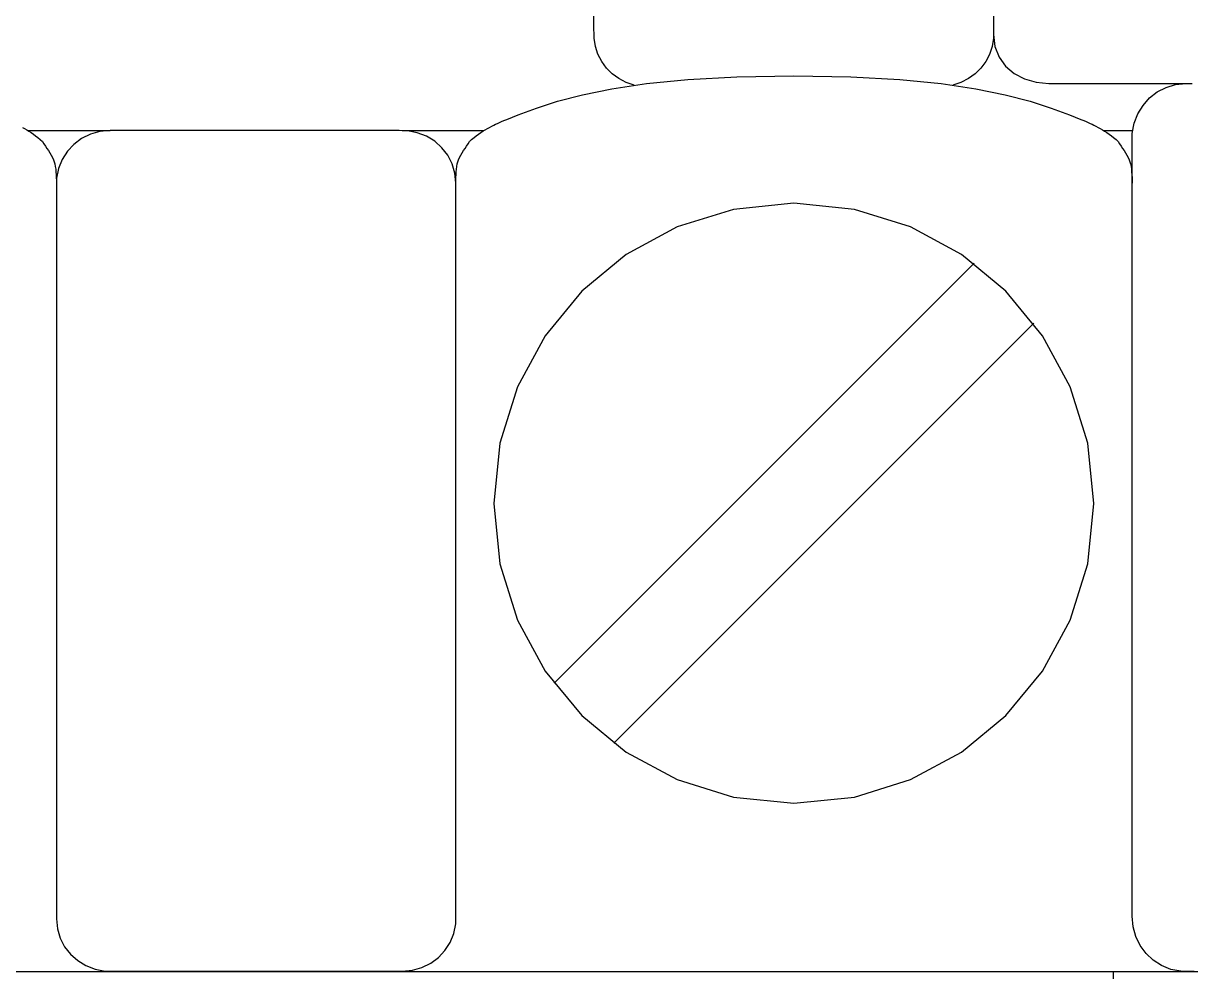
# Model space of a CAD drawing. Extents: x 1 to 47.7, y 0.2 to 35.
# Drawn here: x 41.941 to 42.592, y 9.221 to 9.75 of the extents above; entities that cross this region are included whole.
import ezdxf

# ---------------------------------------------------------------- set-up
doc = ezdxf.new("R2010")
doc.units = 0
doc.header["$MEASUREMENT"] = 0
for name, color, linetype in [('7_2___8__INDEPENDENT_INPUT', 7, 'CONTINUOUS'), ('7_3___8__OPTOISO_INDEPENDE', 7, 'CONTINUOUS'), ('7_4___24__OPTOISO_INDEPEND', 7, 'CONTINUOUS'), ('7_5___8__INDEPENDENT_INPUT', 7, 'CONTINUOUS'), ('7_6____8__INDEPENDENT_INPU', 7, 'CONTINUOUS'), ('7_7____8__OPTOISO_INDEPEND', 7, 'CONTINUOUS'), ('7_8____8__OPTOISO_INDEPEND', 7, 'CONTINUOUS'), ('8_0_____DWG', 7, 'CONTINUOUS')]:
    doc.layers.add(name, color=color, linetype=linetype)

msp = doc.modelspace()

# ---------------------------------------------------------------- linework, layer by layer
at = {"layer": '7_2___8__INDEPENDENT_INPUT'}
for points in [[(42.28172, 9.71531), (42.27728, 9.7168), (42.27319, 9.71892), (42.26951, 9.72161), (42.2663, 9.7248), (42.26361, 9.72844), (42.26153, 9.73248), (42.26009, 9.73684), (42.25937, 9.74148), (42.2593, 9.74897), (42.2593, 9.78121)], [(42.48215, 9.78121), (42.48215, 9.74897), (42.48207, 9.74147), (42.48135, 9.7368), (42.4799, 9.73242), (42.47779, 9.72838), (42.47508, 9.72474), (42.47183, 9.72155), (42.46811, 9.71888), (42.46398, 9.71678), (42.4595, 9.71531)], [(42.48215, 9.74355), (42.48296, 9.73679), (42.48529, 9.73084), (42.48893, 9.72579), (42.49371, 9.72171), (42.49944, 9.71869), (42.50594, 9.71682), (42.51302, 9.71618), (42.51725, 9.71618), (42.52818, 9.71618), (42.54311, 9.71618), (42.55938, 9.71618), (42.57431, 9.71618), (42.58523, 9.71618), (42.58946, 9.71618)], [(42.1823, 9.66064), (42.18231, 9.66214), (42.18233, 9.66371), (42.18238, 9.66531), (42.18246, 9.66691), (42.18258, 9.66847), (42.18275, 9.66995), (42.18298, 9.67133), (42.18327, 9.67255), (42.18369, 9.67369), (42.18429, 9.67494), (42.18498, 9.67619), (42.18573, 9.67746), (42.18654, 9.67873), (42.18738, 9.68), (42.18822, 9.68126), (42.18905, 9.68252), (42.18984, 9.68377), (42.19107, 9.68493), (42.19238, 9.68599), (42.19366, 9.68699), (42.19492, 9.68792), (42.19616, 9.68878), (42.19739, 9.68959), (42.19862, 9.69035), (42.19985, 9.69106), (42.20109, 9.69172), (42.20226, 9.69234), (42.20335, 9.6929), (42.20441, 9.69342), (42.20547, 9.69393), (42.20658, 9.69444), (42.20778, 9.69497), (42.20911, 9.69554), (42.2106, 9.69615), (42.21692, 9.69864), (42.2272, 9.70244), (42.23899, 9.70626), (42.25281, 9.70993), (42.26919, 9.71328), (42.28865, 9.71617), (42.31172, 9.71843), (42.33892, 9.7199), (42.37078, 9.72043), (42.40264, 9.7199), (42.42984, 9.71843), (42.45291, 9.71617), (42.47236, 9.71328), (42.48874, 9.70993), (42.50256, 9.70626), (42.51434, 9.70244), (42.52462, 9.69864), (42.53094, 9.69615), (42.53244, 9.69554), (42.53377, 9.69497), (42.53496, 9.69444), (42.53607, 9.69393), (42.53714, 9.69342), (42.53819, 9.6929), (42.53929, 9.69234), (42.54045, 9.69172), (42.54169, 9.69106), (42.54292, 9.69035), (42.54415, 9.68959), (42.54539, 9.68878), (42.54663, 9.68792), (42.54789, 9.68699), (42.54917, 9.68599), (42.55048, 9.68493), (42.5517, 9.68377), (42.5525, 9.68252), (42.55333, 9.68126), (42.55417, 9.68), (42.555, 9.67873), (42.55581, 9.67746), (42.55657, 9.67619), (42.55726, 9.67494), (42.55785, 9.67369), (42.55828, 9.67255), (42.55859, 9.67133), (42.55884, 9.66995), (42.55905, 9.66847), (42.55921, 9.66691), (42.55932, 9.66531), (42.5594, 9.66371), (42.55945, 9.66214), (42.55946, 9.66064)], [(42.594, 9.22096), (42.59202, 9.22096), (42.59046, 9.22096), (42.58956, 9.22096), (42.58655, 9.2211), (42.58101, 9.22219), (42.57589, 9.22427), (42.57128, 9.22725), (42.56728, 9.23101), (42.564, 9.23545), (42.56153, 9.24048), (42.55998, 9.24598), (42.55943, 9.25185), (42.55943, 9.26844), (42.55943, 9.31255), (42.55943, 9.37572), (42.55943, 9.44947), (42.55943, 9.52534), (42.55943, 9.59486), (42.55943, 9.64955), (42.55943, 9.68096), (42.55957, 9.68826), (42.56063, 9.69396), (42.56266, 9.69924), (42.56555, 9.70398), (42.5692, 9.7081), (42.57351, 9.71148), (42.57839, 9.71402), (42.58373, 9.71562), (42.58944, 9.71618), (42.58991, 9.71618), (42.59117, 9.71618), (42.59297, 9.71618)], [(41.94045, 9.69172), (41.94169, 9.69106), (41.94292, 9.69035), (41.94415, 9.68959), (41.94538, 9.68878), (41.94662, 9.68792), (41.94788, 9.68699), (41.94917, 9.68599), (41.95048, 9.68493), (41.9517, 9.68377), (41.9525, 9.68252), (41.95332, 9.68126), (41.95417, 9.68), (41.955, 9.67873), (41.95581, 9.67746), (41.95657, 9.67619), (41.95726, 9.67494), (41.95785, 9.67369), (41.95827, 9.67255), (41.95858, 9.67133), (41.95884, 9.66995), (41.95904, 9.66847), (41.9592, 9.66691), (41.95932, 9.66531), (41.9594, 9.66371), (41.95944, 9.66214), (41.95946, 9.66064)], [(41.94391, 9.68988), (41.98946, 9.68988)], [(42.15231, 9.68988), (42.19786, 9.68988)], [(42.54367, 9.68988), (42.55946, 9.68988)], [(42.237, 9.3817), (42.47127, 9.61596)], [(42.27042, 9.34828), (42.50469, 9.58254)], [(41.27577, 9.22096), (41.40918, 9.22096), (41.53902, 9.22096), (41.66485, 9.22096), (41.78623, 9.22096), (41.90271, 9.22096), (42.01385, 9.22096), (42.1192, 9.22096), (42.2183, 9.22096), (42.31073, 9.22096), (42.39603, 9.22096), (42.43587, 9.22096), (42.47376, 9.22096), (42.50965, 9.22096), (42.54348, 9.22096), (42.57519, 9.22096), (42.60473, 9.22096)]]:
    msp.add_lwpolyline(points, dxfattribs=at)
for points in [[(42.1823, 9.66064), (42.18176, 9.6662), (42.18021, 9.67141), (42.17774, 9.67616), (42.17445, 9.68037), (42.17046, 9.68393), (42.16585, 9.68674), (42.16073, 9.68872), (42.1552, 9.68975), (42.15069, 9.68988), (42.13889, 9.68988), (42.11834, 9.68988), (42.09222, 9.68988), (42.06371, 9.68988), (42.036, 9.68988), (42.01226, 9.68988), (41.99569, 9.68988), (41.98946, 9.68988), (41.98376, 9.68936), (41.97842, 9.68784), (41.97354, 9.68543), (41.96923, 9.68224), (41.96557, 9.67834), (41.96268, 9.67385), (41.96065, 9.66885), (41.95959, 9.66346), (41.95946, 9.65655), (41.95946, 9.62682), (41.95946, 9.57505), (41.95946, 9.50924), (41.95946, 9.43743), (41.95946, 9.36762), (41.95946, 9.30783), (41.95946, 9.26607), (41.95946, 9.25037), (41.96, 9.24481), (41.96155, 9.23961), (41.96402, 9.23485), (41.96731, 9.23064), (41.97131, 9.22709), (41.97592, 9.22427), (41.98104, 9.2223), (41.98657, 9.22127), (41.99108, 9.22113), (42.00288, 9.22113), (42.02343, 9.22113), (42.04956, 9.22113), (42.07806, 9.22113), (42.10577, 9.22113), (42.12951, 9.22113), (42.14608, 9.22113), (42.15231, 9.22113), (42.15801, 9.22166), (42.16335, 9.22317), (42.16823, 9.22558), (42.17254, 9.22878), (42.17619, 9.23267), (42.17908, 9.23717), (42.1811, 9.24216), (42.18217, 9.24755), (42.1823, 9.25447), (42.1823, 9.28419), (42.1823, 9.33597), (42.1823, 9.40177), (42.1823, 9.47359), (42.1823, 9.5434), (42.1823, 9.60319), (42.1823, 9.64494)], [(42.20342, 9.48193), (42.20682, 9.44825), (42.21657, 9.41688), (42.23201, 9.3885), (42.25245, 9.36378), (42.27722, 9.34338), (42.30566, 9.32798), (42.3371, 9.31825), (42.37085, 9.31486), (42.40455, 9.31825), (42.43594, 9.32798), (42.46435, 9.34338), (42.48911, 9.36378), (42.50954, 9.3885), (42.52496, 9.41688), (42.53471, 9.44825), (42.53811, 9.48193), (42.53471, 9.51564), (42.52496, 9.54705), (42.50954, 9.57549), (42.48911, 9.60028), (42.46435, 9.62075), (42.43594, 9.6362), (42.40455, 9.64597), (42.37085, 9.64938), (42.3371, 9.64597), (42.30566, 9.6362), (42.27722, 9.62075), (42.25245, 9.60028), (42.23201, 9.57549), (42.21657, 9.54705), (42.20682, 9.51564)]]:
    msp.add_lwpolyline(points, close=True, dxfattribs=at)
at = {"layer": '7_3___8__OPTOISO_INDEPENDE'}
for points in [[(42.28172, 9.71531), (42.27728, 9.7168), (42.27319, 9.71892), (42.26951, 9.72161), (42.2663, 9.7248), (42.26361, 9.72844), (42.26153, 9.73248), (42.26009, 9.73684), (42.25937, 9.74148), (42.2593, 9.74897), (42.2593, 9.78121)], [(42.48215, 9.78121), (42.48215, 9.74897), (42.48207, 9.74147), (42.48135, 9.7368), (42.4799, 9.73242), (42.47779, 9.72838), (42.47508, 9.72474), (42.47183, 9.72155), (42.46811, 9.71888), (42.46398, 9.71678), (42.4595, 9.71531)], [(42.48215, 9.74355), (42.48296, 9.73679), (42.48529, 9.73084), (42.48893, 9.72579), (42.49371, 9.72171), (42.49944, 9.71869), (42.50594, 9.71682), (42.51302, 9.71618), (42.51725, 9.71618), (42.52818, 9.71618), (42.54311, 9.71618), (42.55938, 9.71618), (42.57431, 9.71618), (42.58523, 9.71618), (42.58946, 9.71618)], [(42.1823, 9.66064), (42.18231, 9.66214), (42.18233, 9.66371), (42.18238, 9.66531), (42.18246, 9.66691), (42.18258, 9.66847), (42.18275, 9.66995), (42.18298, 9.67133), (42.18327, 9.67255), (42.18369, 9.67369), (42.18429, 9.67494), (42.18498, 9.67619), (42.18573, 9.67746), (42.18654, 9.67873), (42.18738, 9.68), (42.18822, 9.68126), (42.18905, 9.68252), (42.18984, 9.68377), (42.19107, 9.68493), (42.19238, 9.68599), (42.19366, 9.68699), (42.19492, 9.68792), (42.19616, 9.68878), (42.19739, 9.68959), (42.19862, 9.69035), (42.19985, 9.69106), (42.20109, 9.69172), (42.20226, 9.69234), (42.20335, 9.6929), (42.20441, 9.69342), (42.20547, 9.69393), (42.20658, 9.69444), (42.20778, 9.69497), (42.20911, 9.69554), (42.2106, 9.69615), (42.21692, 9.69864), (42.2272, 9.70244), (42.23899, 9.70626), (42.25281, 9.70993), (42.26919, 9.71328), (42.28865, 9.71617), (42.31172, 9.71843), (42.33892, 9.7199), (42.37078, 9.72043), (42.40264, 9.7199), (42.42984, 9.71843), (42.45291, 9.71617), (42.47236, 9.71328), (42.48874, 9.70993), (42.50256, 9.70626), (42.51434, 9.70244), (42.52462, 9.69864), (42.53094, 9.69615), (42.53244, 9.69554), (42.53377, 9.69497), (42.53496, 9.69444), (42.53607, 9.69393), (42.53714, 9.69342), (42.53819, 9.6929), (42.53929, 9.69234), (42.54045, 9.69172), (42.54169, 9.69106), (42.54292, 9.69035), (42.54415, 9.68959), (42.54539, 9.68878), (42.54663, 9.68792), (42.54789, 9.68699), (42.54917, 9.68599), (42.55048, 9.68493), (42.5517, 9.68377), (42.5525, 9.68252), (42.55333, 9.68126), (42.55417, 9.68), (42.555, 9.67873), (42.55581, 9.67746), (42.55657, 9.67619), (42.55726, 9.67494), (42.55785, 9.67369), (42.55828, 9.67255), (42.55859, 9.67133), (42.55884, 9.66995), (42.55905, 9.66847), (42.55921, 9.66691), (42.55932, 9.66531), (42.5594, 9.66371), (42.55945, 9.66214), (42.55946, 9.66064)], [(42.594, 9.22096), (42.59202, 9.22096), (42.59046, 9.22096), (42.58956, 9.22096), (42.58655, 9.2211), (42.58101, 9.22219), (42.57589, 9.22427), (42.57128, 9.22725), (42.56728, 9.23101), (42.564, 9.23545), (42.56153, 9.24048), (42.55998, 9.24598), (42.55943, 9.25185), (42.55943, 9.26844), (42.55943, 9.31255), (42.55943, 9.37572), (42.55943, 9.44947), (42.55943, 9.52534), (42.55943, 9.59486), (42.55943, 9.64955), (42.55943, 9.68096), (42.55957, 9.68826), (42.56063, 9.69396), (42.56266, 9.69924), (42.56555, 9.70398), (42.5692, 9.7081), (42.57351, 9.71148), (42.57839, 9.71402), (42.58373, 9.71562), (42.58944, 9.71618), (42.58991, 9.71618), (42.59117, 9.71618), (42.59297, 9.71618)], [(41.94045, 9.69172), (41.94169, 9.69106), (41.94292, 9.69035), (41.94415, 9.68959), (41.94538, 9.68878), (41.94662, 9.68792), (41.94788, 9.68699), (41.94917, 9.68599), (41.95048, 9.68493), (41.9517, 9.68377), (41.9525, 9.68252), (41.95332, 9.68126), (41.95417, 9.68), (41.955, 9.67873), (41.95581, 9.67746), (41.95657, 9.67619), (41.95726, 9.67494), (41.95785, 9.67369), (41.95827, 9.67255), (41.95858, 9.67133), (41.95884, 9.66995), (41.95904, 9.66847), (41.9592, 9.66691), (41.95932, 9.66531), (41.9594, 9.66371), (41.95944, 9.66214), (41.95946, 9.66064)], [(41.94391, 9.68988), (41.98946, 9.68988)], [(42.15231, 9.68988), (42.19786, 9.68988)], [(42.54367, 9.68988), (42.55946, 9.68988)], [(42.237, 9.3817), (42.47127, 9.61596)], [(42.27042, 9.34828), (42.50469, 9.58254)], [(41.27577, 9.22096), (41.40918, 9.22096), (41.53902, 9.22096), (41.66485, 9.22096), (41.78623, 9.22096), (41.90271, 9.22096), (42.01385, 9.22096), (42.1192, 9.22096), (42.2183, 9.22096), (42.31073, 9.22096), (42.39603, 9.22096), (42.43587, 9.22096), (42.47376, 9.22096), (42.50965, 9.22096), (42.54348, 9.22096), (42.57519, 9.22096), (42.60473, 9.22096)]]:
    msp.add_lwpolyline(points, dxfattribs=at)
for points in [[(42.1823, 9.66064), (42.18176, 9.6662), (42.18021, 9.67141), (42.17774, 9.67616), (42.17445, 9.68037), (42.17046, 9.68393), (42.16585, 9.68674), (42.16073, 9.68872), (42.1552, 9.68975), (42.15069, 9.68988), (42.13889, 9.68988), (42.11834, 9.68988), (42.09222, 9.68988), (42.06371, 9.68988), (42.036, 9.68988), (42.01226, 9.68988), (41.99569, 9.68988), (41.98946, 9.68988), (41.98376, 9.68936), (41.97842, 9.68784), (41.97354, 9.68543), (41.96923, 9.68224), (41.96557, 9.67834), (41.96268, 9.67385), (41.96065, 9.66885), (41.95959, 9.66346), (41.95946, 9.65655), (41.95946, 9.62682), (41.95946, 9.57505), (41.95946, 9.50924), (41.95946, 9.43743), (41.95946, 9.36762), (41.95946, 9.30783), (41.95946, 9.26607), (41.95946, 9.25037), (41.96, 9.24481), (41.96155, 9.23961), (41.96402, 9.23485), (41.96731, 9.23064), (41.97131, 9.22709), (41.97592, 9.22427), (41.98104, 9.2223), (41.98657, 9.22127), (41.99108, 9.22113), (42.00288, 9.22113), (42.02343, 9.22113), (42.04956, 9.22113), (42.07806, 9.22113), (42.10577, 9.22113), (42.12951, 9.22113), (42.14608, 9.22113), (42.15231, 9.22113), (42.15801, 9.22166), (42.16335, 9.22317), (42.16823, 9.22558), (42.17254, 9.22878), (42.17619, 9.23267), (42.17908, 9.23717), (42.1811, 9.24216), (42.18217, 9.24755), (42.1823, 9.25447), (42.1823, 9.28419), (42.1823, 9.33597), (42.1823, 9.40177), (42.1823, 9.47359), (42.1823, 9.5434), (42.1823, 9.60319), (42.1823, 9.64494)], [(42.20342, 9.48193), (42.20682, 9.44825), (42.21657, 9.41688), (42.23201, 9.3885), (42.25245, 9.36378), (42.27722, 9.34338), (42.30566, 9.32798), (42.3371, 9.31825), (42.37085, 9.31486), (42.40455, 9.31825), (42.43594, 9.32798), (42.46435, 9.34338), (42.48911, 9.36378), (42.50954, 9.3885), (42.52496, 9.41688), (42.53471, 9.44825), (42.53811, 9.48193), (42.53471, 9.51564), (42.52496, 9.54705), (42.50954, 9.57549), (42.48911, 9.60028), (42.46435, 9.62075), (42.43594, 9.6362), (42.40455, 9.64597), (42.37085, 9.64938), (42.3371, 9.64597), (42.30566, 9.6362), (42.27722, 9.62075), (42.25245, 9.60028), (42.23201, 9.57549), (42.21657, 9.54705), (42.20682, 9.51564)]]:
    msp.add_lwpolyline(points, close=True, dxfattribs=at)
at = {"layer": '7_4___24__OPTOISO_INDEPEND'}
for points in [[(42.28172, 9.71531), (42.27728, 9.7168), (42.27319, 9.71892), (42.26951, 9.72161), (42.2663, 9.7248), (42.26361, 9.72844), (42.26153, 9.73248), (42.26009, 9.73684), (42.25937, 9.74148), (42.2593, 9.74897), (42.2593, 9.78121)], [(42.48215, 9.78121), (42.48215, 9.74897), (42.48207, 9.74147), (42.48135, 9.7368), (42.4799, 9.73242), (42.47779, 9.72838), (42.47508, 9.72474), (42.47183, 9.72155), (42.46811, 9.71888), (42.46398, 9.71678), (42.4595, 9.71531)], [(42.48215, 9.74355), (42.48296, 9.73679), (42.48529, 9.73084), (42.48893, 9.72579), (42.49371, 9.72171), (42.49944, 9.71869), (42.50594, 9.71682), (42.51302, 9.71618), (42.51725, 9.71618), (42.52818, 9.71618), (42.54311, 9.71618), (42.55938, 9.71618), (42.57431, 9.71618), (42.58523, 9.71618), (42.58946, 9.71618)], [(42.1823, 9.66064), (42.18231, 9.66214), (42.18233, 9.66371), (42.18238, 9.66531), (42.18246, 9.66691), (42.18258, 9.66847), (42.18275, 9.66995), (42.18298, 9.67133), (42.18327, 9.67255), (42.18369, 9.67369), (42.18429, 9.67494), (42.18498, 9.67619), (42.18573, 9.67746), (42.18654, 9.67873), (42.18738, 9.68), (42.18822, 9.68126), (42.18905, 9.68252), (42.18984, 9.68377), (42.19107, 9.68493), (42.19238, 9.68599), (42.19366, 9.68699), (42.19492, 9.68792), (42.19616, 9.68878), (42.19739, 9.68959), (42.19862, 9.69035), (42.19985, 9.69106), (42.20109, 9.69172), (42.20226, 9.69234), (42.20335, 9.6929), (42.20441, 9.69342), (42.20547, 9.69393), (42.20658, 9.69444), (42.20778, 9.69497), (42.20911, 9.69554), (42.2106, 9.69615), (42.21692, 9.69864), (42.2272, 9.70244), (42.23899, 9.70626), (42.25281, 9.70993), (42.26919, 9.71328), (42.28865, 9.71617), (42.31172, 9.71843), (42.33892, 9.7199), (42.37078, 9.72043), (42.40264, 9.7199), (42.42984, 9.71843), (42.45291, 9.71617), (42.47236, 9.71328), (42.48874, 9.70993), (42.50256, 9.70626), (42.51434, 9.70244), (42.52462, 9.69864), (42.53094, 9.69615), (42.53244, 9.69554), (42.53377, 9.69497), (42.53496, 9.69444), (42.53607, 9.69393), (42.53714, 9.69342), (42.53819, 9.6929), (42.53929, 9.69234), (42.54045, 9.69172), (42.54169, 9.69106), (42.54292, 9.69035), (42.54415, 9.68959), (42.54539, 9.68878), (42.54663, 9.68792), (42.54789, 9.68699), (42.54917, 9.68599), (42.55048, 9.68493), (42.5517, 9.68377), (42.5525, 9.68252), (42.55333, 9.68126), (42.55417, 9.68), (42.555, 9.67873), (42.55581, 9.67746), (42.55657, 9.67619), (42.55726, 9.67494), (42.55785, 9.67369), (42.55828, 9.67255), (42.55859, 9.67133), (42.55884, 9.66995), (42.55905, 9.66847), (42.55921, 9.66691), (42.55932, 9.66531), (42.5594, 9.66371), (42.55945, 9.66214), (42.55946, 9.66064)], [(42.594, 9.22096), (42.59202, 9.22096), (42.59046, 9.22096), (42.58956, 9.22096), (42.58655, 9.2211), (42.58101, 9.22219), (42.57589, 9.22427), (42.57128, 9.22725), (42.56728, 9.23101), (42.564, 9.23545), (42.56153, 9.24048), (42.55998, 9.24598), (42.55943, 9.25185), (42.55943, 9.26844), (42.55943, 9.31255), (42.55943, 9.37572), (42.55943, 9.44947), (42.55943, 9.52534), (42.55943, 9.59486), (42.55943, 9.64955), (42.55943, 9.68096), (42.55957, 9.68826), (42.56063, 9.69396), (42.56266, 9.69924), (42.56555, 9.70398), (42.5692, 9.7081), (42.57351, 9.71148), (42.57839, 9.71402), (42.58373, 9.71562), (42.58944, 9.71618), (42.58991, 9.71618), (42.59117, 9.71618), (42.59297, 9.71618)], [(41.94045, 9.69172), (41.94169, 9.69106), (41.94292, 9.69035), (41.94415, 9.68959), (41.94538, 9.68878), (41.94662, 9.68792), (41.94788, 9.68699), (41.94917, 9.68599), (41.95048, 9.68493), (41.9517, 9.68377), (41.9525, 9.68252), (41.95332, 9.68126), (41.95417, 9.68), (41.955, 9.67873), (41.95581, 9.67746), (41.95657, 9.67619), (41.95726, 9.67494), (41.95785, 9.67369), (41.95827, 9.67255), (41.95858, 9.67133), (41.95884, 9.66995), (41.95904, 9.66847), (41.9592, 9.66691), (41.95932, 9.66531), (41.9594, 9.66371), (41.95944, 9.66214), (41.95946, 9.66064)], [(41.94391, 9.68988), (41.98946, 9.68988)], [(42.15231, 9.68988), (42.19786, 9.68988)], [(42.54367, 9.68988), (42.55946, 9.68988)], [(42.237, 9.3817), (42.47127, 9.61596)], [(42.27042, 9.34828), (42.50469, 9.58254)], [(41.27577, 9.22096), (41.40918, 9.22096), (41.53902, 9.22096), (41.66485, 9.22096), (41.78623, 9.22096), (41.90271, 9.22096), (42.01385, 9.22096), (42.1192, 9.22096), (42.2183, 9.22096), (42.31073, 9.22096), (42.39603, 9.22096), (42.43587, 9.22096), (42.47376, 9.22096), (42.50965, 9.22096), (42.54348, 9.22096), (42.57519, 9.22096), (42.60473, 9.22096)]]:
    msp.add_lwpolyline(points, dxfattribs=at)
for points in [[(42.1823, 9.66064), (42.18176, 9.6662), (42.18021, 9.67141), (42.17774, 9.67616), (42.17445, 9.68037), (42.17046, 9.68393), (42.16585, 9.68674), (42.16073, 9.68872), (42.1552, 9.68975), (42.15069, 9.68988), (42.13889, 9.68988), (42.11834, 9.68988), (42.09222, 9.68988), (42.06371, 9.68988), (42.036, 9.68988), (42.01226, 9.68988), (41.99569, 9.68988), (41.98946, 9.68988), (41.98376, 9.68936), (41.97842, 9.68784), (41.97354, 9.68543), (41.96923, 9.68224), (41.96557, 9.67834), (41.96268, 9.67385), (41.96065, 9.66885), (41.95959, 9.66346), (41.95946, 9.65655), (41.95946, 9.62682), (41.95946, 9.57505), (41.95946, 9.50924), (41.95946, 9.43743), (41.95946, 9.36762), (41.95946, 9.30783), (41.95946, 9.26607), (41.95946, 9.25037), (41.96, 9.24481), (41.96155, 9.23961), (41.96402, 9.23485), (41.96731, 9.23064), (41.97131, 9.22709), (41.97592, 9.22427), (41.98104, 9.2223), (41.98657, 9.22127), (41.99108, 9.22113), (42.00288, 9.22113), (42.02343, 9.22113), (42.04956, 9.22113), (42.07806, 9.22113), (42.10577, 9.22113), (42.12951, 9.22113), (42.14608, 9.22113), (42.15231, 9.22113), (42.15801, 9.22166), (42.16335, 9.22317), (42.16823, 9.22558), (42.17254, 9.22878), (42.17619, 9.23267), (42.17908, 9.23717), (42.1811, 9.24216), (42.18217, 9.24755), (42.1823, 9.25447), (42.1823, 9.28419), (42.1823, 9.33597), (42.1823, 9.40177), (42.1823, 9.47359), (42.1823, 9.5434), (42.1823, 9.60319), (42.1823, 9.64494)], [(42.20342, 9.48193), (42.20682, 9.44825), (42.21657, 9.41688), (42.23201, 9.3885), (42.25245, 9.36378), (42.27722, 9.34338), (42.30566, 9.32798), (42.3371, 9.31825), (42.37085, 9.31486), (42.40455, 9.31825), (42.43594, 9.32798), (42.46435, 9.34338), (42.48911, 9.36378), (42.50954, 9.3885), (42.52496, 9.41688), (42.53471, 9.44825), (42.53811, 9.48193), (42.53471, 9.51564), (42.52496, 9.54705), (42.50954, 9.57549), (42.48911, 9.60028), (42.46435, 9.62075), (42.43594, 9.6362), (42.40455, 9.64597), (42.37085, 9.64938), (42.3371, 9.64597), (42.30566, 9.6362), (42.27722, 9.62075), (42.25245, 9.60028), (42.23201, 9.57549), (42.21657, 9.54705), (42.20682, 9.51564)]]:
    msp.add_lwpolyline(points, close=True, dxfattribs=at)
at = {"layer": '7_5___8__INDEPENDENT_INPUT'}
for points in [[(42.28172, 9.71531), (42.27728, 9.7168), (42.27319, 9.71892), (42.26951, 9.72161), (42.2663, 9.7248), (42.26361, 9.72844), (42.26153, 9.73248), (42.26009, 9.73684), (42.25937, 9.74148), (42.2593, 9.74897), (42.2593, 9.78121)], [(42.48215, 9.78121), (42.48215, 9.74897), (42.48207, 9.74147), (42.48135, 9.7368), (42.4799, 9.73242), (42.47779, 9.72838), (42.47508, 9.72474), (42.47183, 9.72155), (42.46811, 9.71888), (42.46398, 9.71678), (42.4595, 9.71531)], [(42.48215, 9.74355), (42.48296, 9.73679), (42.48529, 9.73084), (42.48893, 9.72579), (42.49371, 9.72171), (42.49944, 9.71869), (42.50594, 9.71682), (42.51302, 9.71618), (42.51725, 9.71618), (42.52818, 9.71618), (42.54311, 9.71618), (42.55938, 9.71618), (42.57431, 9.71618), (42.58523, 9.71618), (42.58946, 9.71618)], [(42.1823, 9.66064), (42.18231, 9.66214), (42.18233, 9.66371), (42.18238, 9.66531), (42.18246, 9.66691), (42.18258, 9.66847), (42.18275, 9.66995), (42.18298, 9.67133), (42.18327, 9.67255), (42.18369, 9.67369), (42.18429, 9.67494), (42.18498, 9.67619), (42.18573, 9.67746), (42.18654, 9.67873), (42.18738, 9.68), (42.18822, 9.68126), (42.18905, 9.68252), (42.18984, 9.68377), (42.19107, 9.68493), (42.19238, 9.68599), (42.19366, 9.68699), (42.19492, 9.68792), (42.19616, 9.68878), (42.19739, 9.68959), (42.19862, 9.69035), (42.19985, 9.69106), (42.20109, 9.69172), (42.20226, 9.69234), (42.20335, 9.6929), (42.20441, 9.69342), (42.20547, 9.69393), (42.20658, 9.69444), (42.20778, 9.69497), (42.20911, 9.69554), (42.2106, 9.69615), (42.21692, 9.69864), (42.2272, 9.70244), (42.23899, 9.70626), (42.25281, 9.70993), (42.26919, 9.71328), (42.28865, 9.71617), (42.31172, 9.71843), (42.33892, 9.7199), (42.37078, 9.72043), (42.40264, 9.7199), (42.42984, 9.71843), (42.45291, 9.71617), (42.47236, 9.71328), (42.48874, 9.70993), (42.50256, 9.70626), (42.51434, 9.70244), (42.52462, 9.69864), (42.53094, 9.69615), (42.53244, 9.69554), (42.53377, 9.69497), (42.53496, 9.69444), (42.53607, 9.69393), (42.53714, 9.69342), (42.53819, 9.6929), (42.53929, 9.69234), (42.54045, 9.69172), (42.54169, 9.69106), (42.54292, 9.69035), (42.54415, 9.68959), (42.54539, 9.68878), (42.54663, 9.68792), (42.54789, 9.68699), (42.54917, 9.68599), (42.55048, 9.68493), (42.5517, 9.68377), (42.5525, 9.68252), (42.55333, 9.68126), (42.55417, 9.68), (42.555, 9.67873), (42.55581, 9.67746), (42.55657, 9.67619), (42.55726, 9.67494), (42.55785, 9.67369), (42.55828, 9.67255), (42.55859, 9.67133), (42.55884, 9.66995), (42.55905, 9.66847), (42.55921, 9.66691), (42.55932, 9.66531), (42.5594, 9.66371), (42.55945, 9.66214), (42.55946, 9.66064)], [(42.594, 9.22096), (42.59202, 9.22096), (42.59046, 9.22096), (42.58956, 9.22096), (42.58655, 9.2211), (42.58101, 9.22219), (42.57589, 9.22427), (42.57128, 9.22725), (42.56728, 9.23101), (42.564, 9.23545), (42.56153, 9.24048), (42.55998, 9.24598), (42.55943, 9.25185), (42.55943, 9.26844), (42.55943, 9.31255), (42.55943, 9.37572), (42.55943, 9.44947), (42.55943, 9.52534), (42.55943, 9.59486), (42.55943, 9.64955), (42.55943, 9.68096), (42.55957, 9.68826), (42.56063, 9.69396), (42.56266, 9.69924), (42.56555, 9.70398), (42.5692, 9.7081), (42.57351, 9.71148), (42.57839, 9.71402), (42.58373, 9.71562), (42.58944, 9.71618), (42.58991, 9.71618), (42.59117, 9.71618), (42.59297, 9.71618)], [(41.94045, 9.69172), (41.94169, 9.69106), (41.94292, 9.69035), (41.94415, 9.68959), (41.94538, 9.68878), (41.94662, 9.68792), (41.94788, 9.68699), (41.94917, 9.68599), (41.95048, 9.68493), (41.9517, 9.68377), (41.9525, 9.68252), (41.95332, 9.68126), (41.95417, 9.68), (41.955, 9.67873), (41.95581, 9.67746), (41.95657, 9.67619), (41.95726, 9.67494), (41.95785, 9.67369), (41.95827, 9.67255), (41.95858, 9.67133), (41.95884, 9.66995), (41.95904, 9.66847), (41.9592, 9.66691), (41.95932, 9.66531), (41.9594, 9.66371), (41.95944, 9.66214), (41.95946, 9.66064)], [(41.94391, 9.68988), (41.98946, 9.68988)], [(42.15231, 9.68988), (42.19786, 9.68988)], [(42.54367, 9.68988), (42.55946, 9.68988)], [(42.237, 9.3817), (42.47127, 9.61596)], [(42.27042, 9.34828), (42.50469, 9.58254)], [(41.27577, 9.22096), (41.40918, 9.22096), (41.53902, 9.22096), (41.66485, 9.22096), (41.78623, 9.22096), (41.90271, 9.22096), (42.01385, 9.22096), (42.1192, 9.22096), (42.2183, 9.22096), (42.31073, 9.22096), (42.39603, 9.22096), (42.43587, 9.22096), (42.47376, 9.22096), (42.50965, 9.22096), (42.54348, 9.22096), (42.57519, 9.22096), (42.60473, 9.22096)]]:
    msp.add_lwpolyline(points, dxfattribs=at)
for points in [[(42.1823, 9.66064), (42.18176, 9.6662), (42.18021, 9.67141), (42.17774, 9.67616), (42.17445, 9.68037), (42.17046, 9.68393), (42.16585, 9.68674), (42.16073, 9.68872), (42.1552, 9.68975), (42.15069, 9.68988), (42.13889, 9.68988), (42.11834, 9.68988), (42.09222, 9.68988), (42.06371, 9.68988), (42.036, 9.68988), (42.01226, 9.68988), (41.99569, 9.68988), (41.98946, 9.68988), (41.98376, 9.68936), (41.97842, 9.68784), (41.97354, 9.68543), (41.96923, 9.68224), (41.96557, 9.67834), (41.96268, 9.67385), (41.96065, 9.66885), (41.95959, 9.66346), (41.95946, 9.65655), (41.95946, 9.62682), (41.95946, 9.57505), (41.95946, 9.50924), (41.95946, 9.43743), (41.95946, 9.36762), (41.95946, 9.30783), (41.95946, 9.26607), (41.95946, 9.25037), (41.96, 9.24481), (41.96155, 9.23961), (41.96402, 9.23485), (41.96731, 9.23064), (41.97131, 9.22709), (41.97592, 9.22427), (41.98104, 9.2223), (41.98657, 9.22127), (41.99108, 9.22113), (42.00288, 9.22113), (42.02343, 9.22113), (42.04956, 9.22113), (42.07806, 9.22113), (42.10577, 9.22113), (42.12951, 9.22113), (42.14608, 9.22113), (42.15231, 9.22113), (42.15801, 9.22166), (42.16335, 9.22317), (42.16823, 9.22558), (42.17254, 9.22878), (42.17619, 9.23267), (42.17908, 9.23717), (42.1811, 9.24216), (42.18217, 9.24755), (42.1823, 9.25447), (42.1823, 9.28419), (42.1823, 9.33597), (42.1823, 9.40177), (42.1823, 9.47359), (42.1823, 9.5434), (42.1823, 9.60319), (42.1823, 9.64494)], [(42.20342, 9.48193), (42.20682, 9.44825), (42.21657, 9.41688), (42.23201, 9.3885), (42.25245, 9.36378), (42.27722, 9.34338), (42.30566, 9.32798), (42.3371, 9.31825), (42.37085, 9.31486), (42.40455, 9.31825), (42.43594, 9.32798), (42.46435, 9.34338), (42.48911, 9.36378), (42.50954, 9.3885), (42.52496, 9.41688), (42.53471, 9.44825), (42.53811, 9.48193), (42.53471, 9.51564), (42.52496, 9.54705), (42.50954, 9.57549), (42.48911, 9.60028), (42.46435, 9.62075), (42.43594, 9.6362), (42.40455, 9.64597), (42.37085, 9.64938), (42.3371, 9.64597), (42.30566, 9.6362), (42.27722, 9.62075), (42.25245, 9.60028), (42.23201, 9.57549), (42.21657, 9.54705), (42.20682, 9.51564)]]:
    msp.add_lwpolyline(points, close=True, dxfattribs=at)
at = {"layer": '7_6____8__INDEPENDENT_INPU'}
for points in [[(42.28172, 9.71531), (42.27728, 9.7168), (42.27319, 9.71892), (42.26951, 9.72161), (42.2663, 9.7248), (42.26361, 9.72844), (42.26153, 9.73248), (42.26009, 9.73684), (42.25937, 9.74148), (42.2593, 9.74897), (42.2593, 9.78121)], [(42.48215, 9.78121), (42.48215, 9.74897), (42.48207, 9.74147), (42.48135, 9.7368), (42.4799, 9.73242), (42.47779, 9.72838), (42.47508, 9.72474), (42.47183, 9.72155), (42.46811, 9.71888), (42.46398, 9.71678), (42.4595, 9.71531)], [(42.48215, 9.74355), (42.48296, 9.73679), (42.48529, 9.73084), (42.48893, 9.72579), (42.49371, 9.72171), (42.49944, 9.71869), (42.50594, 9.71682), (42.51302, 9.71618), (42.51725, 9.71618), (42.52818, 9.71618), (42.54311, 9.71618), (42.55938, 9.71618), (42.57431, 9.71618), (42.58523, 9.71618), (42.58946, 9.71618)], [(42.1823, 9.66064), (42.18231, 9.66214), (42.18233, 9.66371), (42.18238, 9.66531), (42.18246, 9.66691), (42.18258, 9.66847), (42.18275, 9.66995), (42.18298, 9.67133), (42.18327, 9.67255), (42.18369, 9.67369), (42.18429, 9.67494), (42.18498, 9.67619), (42.18573, 9.67746), (42.18654, 9.67873), (42.18738, 9.68), (42.18822, 9.68126), (42.18905, 9.68252), (42.18984, 9.68377), (42.19107, 9.68493), (42.19238, 9.68599), (42.19366, 9.68699), (42.19492, 9.68792), (42.19616, 9.68878), (42.19739, 9.68959), (42.19862, 9.69035), (42.19985, 9.69106), (42.20109, 9.69172), (42.20226, 9.69234), (42.20335, 9.6929), (42.20441, 9.69342), (42.20547, 9.69393), (42.20658, 9.69444), (42.20778, 9.69497), (42.20911, 9.69554), (42.2106, 9.69615), (42.21692, 9.69864), (42.2272, 9.70244), (42.23899, 9.70626), (42.25281, 9.70993), (42.26919, 9.71328), (42.28865, 9.71617), (42.31172, 9.71843), (42.33892, 9.7199), (42.37078, 9.72043), (42.40264, 9.7199), (42.42984, 9.71843), (42.45291, 9.71617), (42.47236, 9.71328), (42.48874, 9.70993), (42.50256, 9.70626), (42.51434, 9.70244), (42.52462, 9.69864), (42.53094, 9.69615), (42.53244, 9.69554), (42.53377, 9.69497), (42.53496, 9.69444), (42.53607, 9.69393), (42.53714, 9.69342), (42.53819, 9.6929), (42.53929, 9.69234), (42.54045, 9.69172), (42.54169, 9.69106), (42.54292, 9.69035), (42.54415, 9.68959), (42.54539, 9.68878), (42.54663, 9.68792), (42.54789, 9.68699), (42.54917, 9.68599), (42.55048, 9.68493), (42.5517, 9.68377), (42.5525, 9.68252), (42.55333, 9.68126), (42.55417, 9.68), (42.555, 9.67873), (42.55581, 9.67746), (42.55657, 9.67619), (42.55726, 9.67494), (42.55785, 9.67369), (42.55828, 9.67255), (42.55859, 9.67133), (42.55884, 9.66995), (42.55905, 9.66847), (42.55921, 9.66691), (42.55932, 9.66531), (42.5594, 9.66371), (42.55945, 9.66214), (42.55946, 9.66064)], [(42.594, 9.22096), (42.59202, 9.22096), (42.59046, 9.22096), (42.58956, 9.22096), (42.58655, 9.2211), (42.58101, 9.22219), (42.57589, 9.22427), (42.57128, 9.22725), (42.56728, 9.23101), (42.564, 9.23545), (42.56153, 9.24048), (42.55998, 9.24598), (42.55943, 9.25185), (42.55943, 9.26844), (42.55943, 9.31255), (42.55943, 9.37572), (42.55943, 9.44947), (42.55943, 9.52534), (42.55943, 9.59486), (42.55943, 9.64955), (42.55943, 9.68096), (42.55957, 9.68826), (42.56063, 9.69396), (42.56266, 9.69924), (42.56555, 9.70398), (42.5692, 9.7081), (42.57351, 9.71148), (42.57839, 9.71402), (42.58373, 9.71562), (42.58944, 9.71618), (42.58991, 9.71618), (42.59117, 9.71618), (42.59297, 9.71618)], [(41.94045, 9.69172), (41.94169, 9.69106), (41.94292, 9.69035), (41.94415, 9.68959), (41.94538, 9.68878), (41.94662, 9.68792), (41.94788, 9.68699), (41.94917, 9.68599), (41.95048, 9.68493), (41.9517, 9.68377), (41.9525, 9.68252), (41.95332, 9.68126), (41.95417, 9.68), (41.955, 9.67873), (41.95581, 9.67746), (41.95657, 9.67619), (41.95726, 9.67494), (41.95785, 9.67369), (41.95827, 9.67255), (41.95858, 9.67133), (41.95884, 9.66995), (41.95904, 9.66847), (41.9592, 9.66691), (41.95932, 9.66531), (41.9594, 9.66371), (41.95944, 9.66214), (41.95946, 9.66064)], [(41.94391, 9.68988), (41.98946, 9.68988)], [(42.15231, 9.68988), (42.19786, 9.68988)], [(42.54367, 9.68988), (42.55946, 9.68988)], [(42.237, 9.3817), (42.47127, 9.61596)], [(42.27042, 9.34828), (42.50469, 9.58254)], [(41.27577, 9.22096), (41.40918, 9.22096), (41.53902, 9.22096), (41.66485, 9.22096), (41.78623, 9.22096), (41.90271, 9.22096), (42.01385, 9.22096), (42.1192, 9.22096), (42.2183, 9.22096), (42.31073, 9.22096), (42.39603, 9.22096), (42.43587, 9.22096), (42.47376, 9.22096), (42.50965, 9.22096), (42.54348, 9.22096), (42.57519, 9.22096), (42.60473, 9.22096)]]:
    msp.add_lwpolyline(points, dxfattribs=at)
for points in [[(42.1823, 9.66064), (42.18176, 9.6662), (42.18021, 9.67141), (42.17774, 9.67616), (42.17445, 9.68037), (42.17046, 9.68393), (42.16585, 9.68674), (42.16073, 9.68872), (42.1552, 9.68975), (42.15069, 9.68988), (42.13889, 9.68988), (42.11834, 9.68988), (42.09222, 9.68988), (42.06371, 9.68988), (42.036, 9.68988), (42.01226, 9.68988), (41.99569, 9.68988), (41.98946, 9.68988), (41.98376, 9.68936), (41.97842, 9.68784), (41.97354, 9.68543), (41.96923, 9.68224), (41.96557, 9.67834), (41.96268, 9.67385), (41.96065, 9.66885), (41.95959, 9.66346), (41.95946, 9.65655), (41.95946, 9.62682), (41.95946, 9.57505), (41.95946, 9.50924), (41.95946, 9.43743), (41.95946, 9.36762), (41.95946, 9.30783), (41.95946, 9.26607), (41.95946, 9.25037), (41.96, 9.24481), (41.96155, 9.23961), (41.96402, 9.23485), (41.96731, 9.23064), (41.97131, 9.22709), (41.97592, 9.22427), (41.98104, 9.2223), (41.98657, 9.22127), (41.99108, 9.22113), (42.00288, 9.22113), (42.02343, 9.22113), (42.04956, 9.22113), (42.07806, 9.22113), (42.10577, 9.22113), (42.12951, 9.22113), (42.14608, 9.22113), (42.15231, 9.22113), (42.15801, 9.22166), (42.16335, 9.22317), (42.16823, 9.22558), (42.17254, 9.22878), (42.17619, 9.23267), (42.17908, 9.23717), (42.1811, 9.24216), (42.18217, 9.24755), (42.1823, 9.25447), (42.1823, 9.28419), (42.1823, 9.33597), (42.1823, 9.40177), (42.1823, 9.47359), (42.1823, 9.5434), (42.1823, 9.60319), (42.1823, 9.64494)], [(42.20342, 9.48193), (42.20682, 9.44825), (42.21657, 9.41688), (42.23201, 9.3885), (42.25245, 9.36378), (42.27722, 9.34338), (42.30566, 9.32798), (42.3371, 9.31825), (42.37085, 9.31486), (42.40455, 9.31825), (42.43594, 9.32798), (42.46435, 9.34338), (42.48911, 9.36378), (42.50954, 9.3885), (42.52496, 9.41688), (42.53471, 9.44825), (42.53811, 9.48193), (42.53471, 9.51564), (42.52496, 9.54705), (42.50954, 9.57549), (42.48911, 9.60028), (42.46435, 9.62075), (42.43594, 9.6362), (42.40455, 9.64597), (42.37085, 9.64938), (42.3371, 9.64597), (42.30566, 9.6362), (42.27722, 9.62075), (42.25245, 9.60028), (42.23201, 9.57549), (42.21657, 9.54705), (42.20682, 9.51564)]]:
    msp.add_lwpolyline(points, close=True, dxfattribs=at)
at = {"layer": '7_7____8__OPTOISO_INDEPEND'}
for points in [[(42.28172, 9.71531), (42.27728, 9.7168), (42.27319, 9.71892), (42.26951, 9.72161), (42.2663, 9.7248), (42.26361, 9.72844), (42.26153, 9.73248), (42.26009, 9.73684), (42.25937, 9.74148), (42.2593, 9.74897), (42.2593, 9.78121)], [(42.48215, 9.78121), (42.48215, 9.74897), (42.48207, 9.74147), (42.48135, 9.7368), (42.4799, 9.73242), (42.47779, 9.72838), (42.47508, 9.72474), (42.47183, 9.72155), (42.46811, 9.71888), (42.46398, 9.71678), (42.4595, 9.71531)], [(42.48215, 9.74355), (42.48296, 9.73679), (42.48529, 9.73084), (42.48893, 9.72579), (42.49371, 9.72171), (42.49944, 9.71869), (42.50594, 9.71682), (42.51302, 9.71618), (42.51725, 9.71618), (42.52818, 9.71618), (42.54311, 9.71618), (42.55938, 9.71618), (42.57431, 9.71618), (42.58523, 9.71618), (42.58946, 9.71618)], [(42.1823, 9.66064), (42.18231, 9.66214), (42.18233, 9.66371), (42.18238, 9.66531), (42.18246, 9.66691), (42.18258, 9.66847), (42.18275, 9.66995), (42.18298, 9.67133), (42.18327, 9.67255), (42.18369, 9.67369), (42.18429, 9.67494), (42.18498, 9.67619), (42.18573, 9.67746), (42.18654, 9.67873), (42.18738, 9.68), (42.18822, 9.68126), (42.18905, 9.68252), (42.18984, 9.68377), (42.19107, 9.68493), (42.19238, 9.68599), (42.19366, 9.68699), (42.19492, 9.68792), (42.19616, 9.68878), (42.19739, 9.68959), (42.19862, 9.69035), (42.19985, 9.69106), (42.20109, 9.69172), (42.20226, 9.69234), (42.20335, 9.6929), (42.20441, 9.69342), (42.20547, 9.69393), (42.20658, 9.69444), (42.20778, 9.69497), (42.20911, 9.69554), (42.2106, 9.69615), (42.21692, 9.69864), (42.2272, 9.70244), (42.23899, 9.70626), (42.25281, 9.70993), (42.26919, 9.71328), (42.28865, 9.71617), (42.31172, 9.71843), (42.33892, 9.7199), (42.37078, 9.72043), (42.40264, 9.7199), (42.42984, 9.71843), (42.45291, 9.71617), (42.47236, 9.71328), (42.48874, 9.70993), (42.50256, 9.70626), (42.51434, 9.70244), (42.52462, 9.69864), (42.53094, 9.69615), (42.53244, 9.69554), (42.53377, 9.69497), (42.53496, 9.69444), (42.53607, 9.69393), (42.53714, 9.69342), (42.53819, 9.6929), (42.53929, 9.69234), (42.54045, 9.69172), (42.54169, 9.69106), (42.54292, 9.69035), (42.54415, 9.68959), (42.54539, 9.68878), (42.54663, 9.68792), (42.54789, 9.68699), (42.54917, 9.68599), (42.55048, 9.68493), (42.5517, 9.68377), (42.5525, 9.68252), (42.55333, 9.68126), (42.55417, 9.68), (42.555, 9.67873), (42.55581, 9.67746), (42.55657, 9.67619), (42.55726, 9.67494), (42.55785, 9.67369), (42.55828, 9.67255), (42.55859, 9.67133), (42.55884, 9.66995), (42.55905, 9.66847), (42.55921, 9.66691), (42.55932, 9.66531), (42.5594, 9.66371), (42.55945, 9.66214), (42.55946, 9.66064)], [(42.594, 9.22096), (42.59202, 9.22096), (42.59046, 9.22096), (42.58956, 9.22096), (42.58655, 9.2211), (42.58101, 9.22219), (42.57589, 9.22427), (42.57128, 9.22725), (42.56728, 9.23101), (42.564, 9.23545), (42.56153, 9.24048), (42.55998, 9.24598), (42.55943, 9.25185), (42.55943, 9.26844), (42.55943, 9.31255), (42.55943, 9.37572), (42.55943, 9.44947), (42.55943, 9.52534), (42.55943, 9.59486), (42.55943, 9.64955), (42.55943, 9.68096), (42.55957, 9.68826), (42.56063, 9.69396), (42.56266, 9.69924), (42.56555, 9.70398), (42.5692, 9.7081), (42.57351, 9.71148), (42.57839, 9.71402), (42.58373, 9.71562), (42.58944, 9.71618), (42.58991, 9.71618), (42.59117, 9.71618), (42.59297, 9.71618)], [(41.94045, 9.69172), (41.94169, 9.69106), (41.94292, 9.69035), (41.94415, 9.68959), (41.94538, 9.68878), (41.94662, 9.68792), (41.94788, 9.68699), (41.94917, 9.68599), (41.95048, 9.68493), (41.9517, 9.68377), (41.9525, 9.68252), (41.95332, 9.68126), (41.95417, 9.68), (41.955, 9.67873), (41.95581, 9.67746), (41.95657, 9.67619), (41.95726, 9.67494), (41.95785, 9.67369), (41.95827, 9.67255), (41.95858, 9.67133), (41.95884, 9.66995), (41.95904, 9.66847), (41.9592, 9.66691), (41.95932, 9.66531), (41.9594, 9.66371), (41.95944, 9.66214), (41.95946, 9.66064)], [(41.94391, 9.68988), (41.98946, 9.68988)], [(42.15231, 9.68988), (42.19786, 9.68988)], [(42.54367, 9.68988), (42.55946, 9.68988)], [(42.237, 9.3817), (42.47127, 9.61596)], [(42.27042, 9.34828), (42.50469, 9.58254)], [(41.27577, 9.22096), (41.40918, 9.22096), (41.53902, 9.22096), (41.66485, 9.22096), (41.78623, 9.22096), (41.90271, 9.22096), (42.01385, 9.22096), (42.1192, 9.22096), (42.2183, 9.22096), (42.31073, 9.22096), (42.39603, 9.22096), (42.43587, 9.22096), (42.47376, 9.22096), (42.50965, 9.22096), (42.54348, 9.22096), (42.57519, 9.22096), (42.60473, 9.22096)]]:
    msp.add_lwpolyline(points, dxfattribs=at)
for points in [[(42.1823, 9.66064), (42.18176, 9.6662), (42.18021, 9.67141), (42.17774, 9.67616), (42.17445, 9.68037), (42.17046, 9.68393), (42.16585, 9.68674), (42.16073, 9.68872), (42.1552, 9.68975), (42.15069, 9.68988), (42.13889, 9.68988), (42.11834, 9.68988), (42.09222, 9.68988), (42.06371, 9.68988), (42.036, 9.68988), (42.01226, 9.68988), (41.99569, 9.68988), (41.98946, 9.68988), (41.98376, 9.68936), (41.97842, 9.68784), (41.97354, 9.68543), (41.96923, 9.68224), (41.96557, 9.67834), (41.96268, 9.67385), (41.96065, 9.66885), (41.95959, 9.66346), (41.95946, 9.65655), (41.95946, 9.62682), (41.95946, 9.57505), (41.95946, 9.50924), (41.95946, 9.43743), (41.95946, 9.36762), (41.95946, 9.30783), (41.95946, 9.26607), (41.95946, 9.25037), (41.96, 9.24481), (41.96155, 9.23961), (41.96402, 9.23485), (41.96731, 9.23064), (41.97131, 9.22709), (41.97592, 9.22427), (41.98104, 9.2223), (41.98657, 9.22127), (41.99108, 9.22113), (42.00288, 9.22113), (42.02343, 9.22113), (42.04956, 9.22113), (42.07806, 9.22113), (42.10577, 9.22113), (42.12951, 9.22113), (42.14608, 9.22113), (42.15231, 9.22113), (42.15801, 9.22166), (42.16335, 9.22317), (42.16823, 9.22558), (42.17254, 9.22878), (42.17619, 9.23267), (42.17908, 9.23717), (42.1811, 9.24216), (42.18217, 9.24755), (42.1823, 9.25447), (42.1823, 9.28419), (42.1823, 9.33597), (42.1823, 9.40177), (42.1823, 9.47359), (42.1823, 9.5434), (42.1823, 9.60319), (42.1823, 9.64494)], [(42.20342, 9.48193), (42.20682, 9.44825), (42.21657, 9.41688), (42.23201, 9.3885), (42.25245, 9.36378), (42.27722, 9.34338), (42.30566, 9.32798), (42.3371, 9.31825), (42.37085, 9.31486), (42.40455, 9.31825), (42.43594, 9.32798), (42.46435, 9.34338), (42.48911, 9.36378), (42.50954, 9.3885), (42.52496, 9.41688), (42.53471, 9.44825), (42.53811, 9.48193), (42.53471, 9.51564), (42.52496, 9.54705), (42.50954, 9.57549), (42.48911, 9.60028), (42.46435, 9.62075), (42.43594, 9.6362), (42.40455, 9.64597), (42.37085, 9.64938), (42.3371, 9.64597), (42.30566, 9.6362), (42.27722, 9.62075), (42.25245, 9.60028), (42.23201, 9.57549), (42.21657, 9.54705), (42.20682, 9.51564)]]:
    msp.add_lwpolyline(points, close=True, dxfattribs=at)
at = {"layer": '7_8____8__OPTOISO_INDEPEND'}
for points in [[(42.28172, 9.71531), (42.27728, 9.7168), (42.27319, 9.71892), (42.26951, 9.72161), (42.2663, 9.7248), (42.26361, 9.72844), (42.26153, 9.73248), (42.26009, 9.73684), (42.25937, 9.74148), (42.2593, 9.74897), (42.2593, 9.78121)], [(42.48215, 9.78121), (42.48215, 9.74897), (42.48207, 9.74147), (42.48135, 9.7368), (42.4799, 9.73242), (42.47779, 9.72838), (42.47508, 9.72474), (42.47183, 9.72155), (42.46811, 9.71888), (42.46398, 9.71678), (42.4595, 9.71531)], [(42.48215, 9.74355), (42.48296, 9.73679), (42.48529, 9.73084), (42.48893, 9.72579), (42.49371, 9.72171), (42.49944, 9.71869), (42.50594, 9.71682), (42.51302, 9.71618), (42.51725, 9.71618), (42.52818, 9.71618), (42.54311, 9.71618), (42.55938, 9.71618), (42.57431, 9.71618), (42.58523, 9.71618), (42.58946, 9.71618)], [(42.1823, 9.66064), (42.18231, 9.66214), (42.18233, 9.66371), (42.18238, 9.66531), (42.18246, 9.66691), (42.18258, 9.66847), (42.18275, 9.66995), (42.18298, 9.67133), (42.18327, 9.67255), (42.18369, 9.67369), (42.18429, 9.67494), (42.18498, 9.67619), (42.18573, 9.67746), (42.18654, 9.67873), (42.18738, 9.68), (42.18822, 9.68126), (42.18905, 9.68252), (42.18984, 9.68377), (42.19107, 9.68493), (42.19238, 9.68599), (42.19366, 9.68699), (42.19492, 9.68792), (42.19616, 9.68878), (42.19739, 9.68959), (42.19862, 9.69035), (42.19985, 9.69106), (42.20109, 9.69172), (42.20226, 9.69234), (42.20335, 9.6929), (42.20441, 9.69342), (42.20547, 9.69393), (42.20658, 9.69444), (42.20778, 9.69497), (42.20911, 9.69554), (42.2106, 9.69615), (42.21692, 9.69864), (42.2272, 9.70244), (42.23899, 9.70626), (42.25281, 9.70993), (42.26919, 9.71328), (42.28865, 9.71617), (42.31172, 9.71843), (42.33892, 9.7199), (42.37078, 9.72043), (42.40264, 9.7199), (42.42984, 9.71843), (42.45291, 9.71617), (42.47236, 9.71328), (42.48874, 9.70993), (42.50256, 9.70626), (42.51434, 9.70244), (42.52462, 9.69864), (42.53094, 9.69615), (42.53244, 9.69554), (42.53377, 9.69497), (42.53496, 9.69444), (42.53607, 9.69393), (42.53714, 9.69342), (42.53819, 9.6929), (42.53929, 9.69234), (42.54045, 9.69172), (42.54169, 9.69106), (42.54292, 9.69035), (42.54415, 9.68959), (42.54539, 9.68878), (42.54663, 9.68792), (42.54789, 9.68699), (42.54917, 9.68599), (42.55048, 9.68493), (42.5517, 9.68377), (42.5525, 9.68252), (42.55333, 9.68126), (42.55417, 9.68), (42.555, 9.67873), (42.55581, 9.67746), (42.55657, 9.67619), (42.55726, 9.67494), (42.55785, 9.67369), (42.55828, 9.67255), (42.55859, 9.67133), (42.55884, 9.66995), (42.55905, 9.66847), (42.55921, 9.66691), (42.55932, 9.66531), (42.5594, 9.66371), (42.55945, 9.66214), (42.55946, 9.66064)], [(42.594, 9.22096), (42.59202, 9.22096), (42.59046, 9.22096), (42.58956, 9.22096), (42.58655, 9.2211), (42.58101, 9.22219), (42.57589, 9.22427), (42.57128, 9.22725), (42.56728, 9.23101), (42.564, 9.23545), (42.56153, 9.24048), (42.55998, 9.24598), (42.55943, 9.25185), (42.55943, 9.26844), (42.55943, 9.31255), (42.55943, 9.37572), (42.55943, 9.44947), (42.55943, 9.52534), (42.55943, 9.59486), (42.55943, 9.64955), (42.55943, 9.68096), (42.55957, 9.68826), (42.56063, 9.69396), (42.56266, 9.69924), (42.56555, 9.70398), (42.5692, 9.7081), (42.57351, 9.71148), (42.57839, 9.71402), (42.58373, 9.71562), (42.58944, 9.71618), (42.58991, 9.71618), (42.59117, 9.71618), (42.59297, 9.71618)], [(41.94045, 9.69172), (41.94169, 9.69106), (41.94292, 9.69035), (41.94415, 9.68959), (41.94538, 9.68878), (41.94662, 9.68792), (41.94788, 9.68699), (41.94917, 9.68599), (41.95048, 9.68493), (41.9517, 9.68377), (41.9525, 9.68252), (41.95332, 9.68126), (41.95417, 9.68), (41.955, 9.67873), (41.95581, 9.67746), (41.95657, 9.67619), (41.95726, 9.67494), (41.95785, 9.67369), (41.95827, 9.67255), (41.95858, 9.67133), (41.95884, 9.66995), (41.95904, 9.66847), (41.9592, 9.66691), (41.95932, 9.66531), (41.9594, 9.66371), (41.95944, 9.66214), (41.95946, 9.66064)], [(41.94391, 9.68988), (41.98946, 9.68988)], [(42.15231, 9.68988), (42.19786, 9.68988)], [(42.54367, 9.68988), (42.55946, 9.68988)], [(42.237, 9.3817), (42.47127, 9.61596)], [(42.27042, 9.34828), (42.50469, 9.58254)], [(41.27577, 9.22096), (41.40918, 9.22096), (41.53902, 9.22096), (41.66485, 9.22096), (41.78623, 9.22096), (41.90271, 9.22096), (42.01385, 9.22096), (42.1192, 9.22096), (42.2183, 9.22096), (42.31073, 9.22096), (42.39603, 9.22096), (42.43587, 9.22096), (42.47376, 9.22096), (42.50965, 9.22096), (42.54348, 9.22096), (42.57519, 9.22096), (42.60473, 9.22096)]]:
    msp.add_lwpolyline(points, dxfattribs=at)
for points in [[(42.1823, 9.66064), (42.18176, 9.6662), (42.18021, 9.67141), (42.17774, 9.67616), (42.17445, 9.68037), (42.17046, 9.68393), (42.16585, 9.68674), (42.16073, 9.68872), (42.1552, 9.68975), (42.15069, 9.68988), (42.13889, 9.68988), (42.11834, 9.68988), (42.09222, 9.68988), (42.06371, 9.68988), (42.036, 9.68988), (42.01226, 9.68988), (41.99569, 9.68988), (41.98946, 9.68988), (41.98376, 9.68936), (41.97842, 9.68784), (41.97354, 9.68543), (41.96923, 9.68224), (41.96557, 9.67834), (41.96268, 9.67385), (41.96065, 9.66885), (41.95959, 9.66346), (41.95946, 9.65655), (41.95946, 9.62682), (41.95946, 9.57505), (41.95946, 9.50924), (41.95946, 9.43743), (41.95946, 9.36762), (41.95946, 9.30783), (41.95946, 9.26607), (41.95946, 9.25037), (41.96, 9.24481), (41.96155, 9.23961), (41.96402, 9.23485), (41.96731, 9.23064), (41.97131, 9.22709), (41.97592, 9.22427), (41.98104, 9.2223), (41.98657, 9.22127), (41.99108, 9.22113), (42.00288, 9.22113), (42.02343, 9.22113), (42.04956, 9.22113), (42.07806, 9.22113), (42.10577, 9.22113), (42.12951, 9.22113), (42.14608, 9.22113), (42.15231, 9.22113), (42.15801, 9.22166), (42.16335, 9.22317), (42.16823, 9.22558), (42.17254, 9.22878), (42.17619, 9.23267), (42.17908, 9.23717), (42.1811, 9.24216), (42.18217, 9.24755), (42.1823, 9.25447), (42.1823, 9.28419), (42.1823, 9.33597), (42.1823, 9.40177), (42.1823, 9.47359), (42.1823, 9.5434), (42.1823, 9.60319), (42.1823, 9.64494)], [(42.20342, 9.48193), (42.20682, 9.44825), (42.21657, 9.41688), (42.23201, 9.3885), (42.25245, 9.36378), (42.27722, 9.34338), (42.30566, 9.32798), (42.3371, 9.31825), (42.37085, 9.31486), (42.40455, 9.31825), (42.43594, 9.32798), (42.46435, 9.34338), (42.48911, 9.36378), (42.50954, 9.3885), (42.52496, 9.41688), (42.53471, 9.44825), (42.53811, 9.48193), (42.53471, 9.51564), (42.52496, 9.54705), (42.50954, 9.57549), (42.48911, 9.60028), (42.46435, 9.62075), (42.43594, 9.6362), (42.40455, 9.64597), (42.37085, 9.64938), (42.3371, 9.64597), (42.30566, 9.6362), (42.27722, 9.62075), (42.25245, 9.60028), (42.23201, 9.57549), (42.21657, 9.54705), (42.20682, 9.51564)]]:
    msp.add_lwpolyline(points, close=True, dxfattribs=at)
at = {"layer": '8_0_____DWG'}
msp.add_lwpolyline([(42.54892, 9.22113), (42.54892, 8.91478)], dxfattribs=at)

doc.saveas('drawing.dxf')
